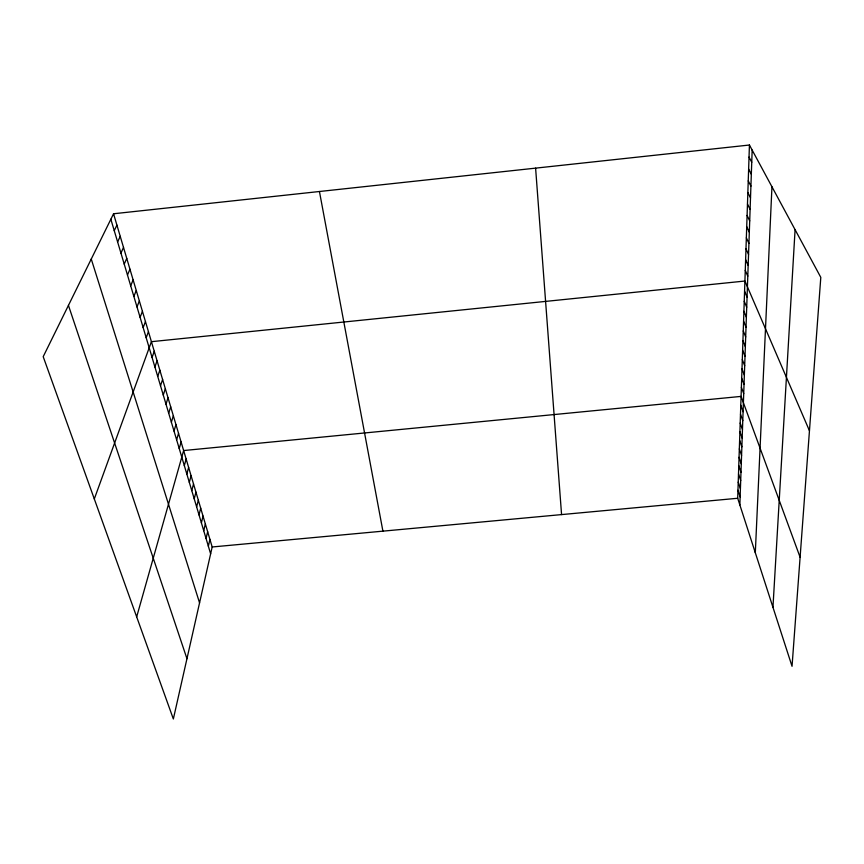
<?xml version="1.0" encoding="UTF-8"?>
<svg xmlns="http://www.w3.org/2000/svg" width="864" height="864" viewBox="0 0 864 864"><rect width="100%" height="100%" fill="white"/><g stroke="black" fill="none" stroke-linecap="round" stroke-linejoin="round"><path stroke-width="1.3" d="M749.434 145.022L820.8 277.366L792.04 666.306L737.694 498.269L749.434 145.022L113.551 213.764L43.2 356.67L173.351 718.978L212.177 546.977L113.551 213.764M739.854 504.932L752.166 150.088M755.309 552.712L771.952 186.775M772.956 607.273L795.085 229.684M208.354 546.199L209.93 539.363M206.064 538.488L207.652 531.684M203.742 530.712L205.351 523.919M201.398 522.85L203.04 516.078M199.022 514.912L200.696 508.172M196.636 506.898L198.331 500.18M194.227 498.809L195.944 492.113M191.786 490.633L193.525 483.959M189.324 482.382L191.095 475.729M186.84 474.044L188.633 467.424M184.324 465.62L186.149 459.022M136.674 616.874L183.643 450.544L741.085 396.403L800.107 557.258M179.226 448.513L181.105 441.979M176.634 439.83L178.546 433.328M174.01 431.05L175.954 424.58M171.374 422.183L173.34 415.757M168.696 413.23L170.694 406.825M165.996 404.179L168.026 397.807M163.274 395.032L165.326 388.703M160.51 385.787L162.605 379.49M157.723 376.445L159.851 370.192M154.915 366.995L157.064 360.785M152.064 357.458L154.256 351.281M94.306 498.949L151.416 341.68L744.919 281.038L809.46 430.769M146.189 337.759L148.446 331.668M143.154 327.586L145.454 321.548M140.087 317.315L142.43 311.321M136.987 306.914L139.363 300.974M133.855 296.395L136.264 290.509M130.68 285.757L133.132 279.914M127.472 275L129.967 269.212M124.222 264.114L126.76 258.379M120.938 253.098L123.509 247.417M117.612 241.952L120.236 236.336M114.253 230.677L116.91 225.115M212.177 546.977L737.694 498.269M749.034 157.118L751.745 162.248M748.634 169.063L751.324 174.258M748.246 180.857L750.913 186.127M747.857 192.521L750.503 197.856M747.479 204.044L750.103 209.444M747.101 215.428L749.704 220.903M746.723 226.681L749.315 232.211M746.356 237.805L748.926 243.4M745.988 248.8L748.548 254.448M745.621 259.675L748.159 265.367M745.265 270.41L747.792 276.167M744.574 291.233L747.068 297.086M744.239 301.309L746.712 307.217M743.915 311.288L746.366 317.239M743.58 321.149L746.021 327.154M743.256 330.912L745.686 336.949M742.943 340.567L745.34 346.648M742.619 350.114L745.016 356.249M742.306 359.575L744.682 365.731M741.992 368.917L744.358 375.127M741.69 378.173L744.034 384.415M741.388 387.331L743.72 393.617M740.783 405.367L743.094 411.718M740.491 414.245L742.781 420.628M740.2 423.036L742.478 429.451M739.908 431.73L742.176 438.178M739.627 440.338L741.874 446.818M739.336 448.87L741.571 455.371M739.055 457.304L741.28 463.838M738.785 465.664L740.988 472.23M68.45 305.392L186.959 658.714M738.504 473.936L740.707 480.524M738.234 482.123L740.416 488.743M737.964 490.234L740.135 496.876M91.26 259.038L199.562 602.867M110.851 219.262L210.632 553.835M319.442 191.506L382.914 531.155M535.604 168.145L561.568 514.588"/></g></svg>
